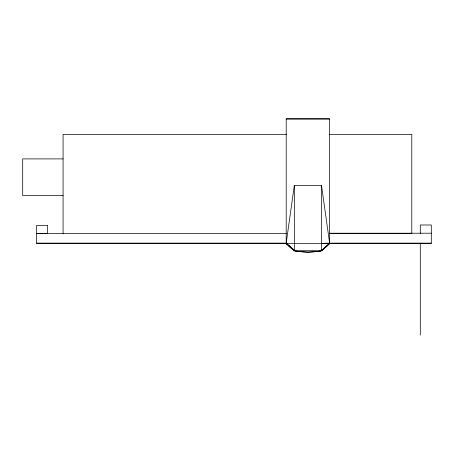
<?xml version="1.0" encoding="UTF-8"?>
<svg xmlns="http://www.w3.org/2000/svg" width="454" height="454" viewBox="0 0 454 454"><rect width="100%" height="100%" fill="white"/><g stroke="black" fill="none" stroke-linecap="round" stroke-linejoin="round"><path stroke-width="0.68" d="M321.205 187.485L321.494 185.391L294.334 185.391L286.207 243.128L36.649 243.128M321.738 249.694L321.738 250.71L329.621 243.384L329.621 118.88L286.207 118.88L286.207 243.832M286.701 243.781L294.09 250.71L286.207 243.384L329.621 243.384L321.738 250.676L329.893 243.321M329.621 243.384L321.494 250.727A13.62 0.794 -3 0 1 307.914 252.169A13.62 0.709 3 0 1 294.334 250.727L285.895 243.321M327.062 246.068L321.035 250.716L321.494 250.659L321.494 185.391L329.621 243.128L431.3 243.128M321.494 243.384L329.621 243.128M286.718 243.775L294.794 250.716L286.207 243.384M286.207 118.948L329.621 118.948M286.474 134.367L63.078 134.367L63.078 233.475M329.178 134.367L411.801 134.367L411.801 233.475L329.581 233.475M63.078 158.9L22.7 158.9L22.7 195.606L63.078 195.606M329.621 233.214L431.3 233.214M36.649 233.475L286.343 233.475M36.649 233.572L47.659 233.572L47.659 225.349L36.649 225.349L36.649 243.577L286.207 243.577M329.621 243.577L431.3 243.577L431.3 224.997L420.291 224.997L420.291 233.662M294.334 250.727L321.494 250.727A13.62 0.67 -3.2 0 1 307.914 252.152A13.62 0.755 3.2 0 1 294.334 250.659L294.334 185.391M286.207 243.321L287.257 243.753M288.767 246.023L294.09 250.676M420.291 243.202L420.291 335.12M329.621 243.321L329.286 243.316L329.621 243.321"/></g></svg>
